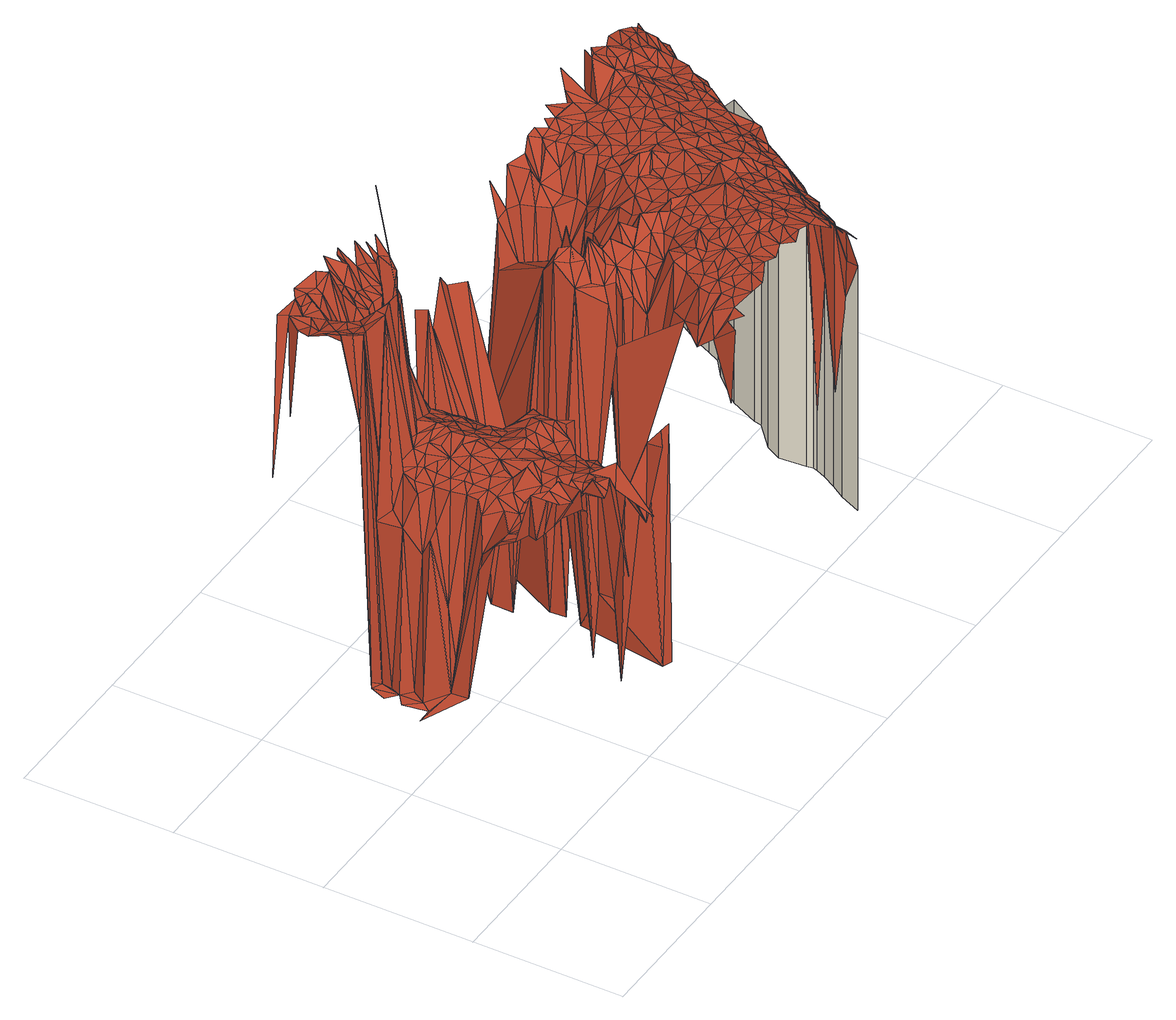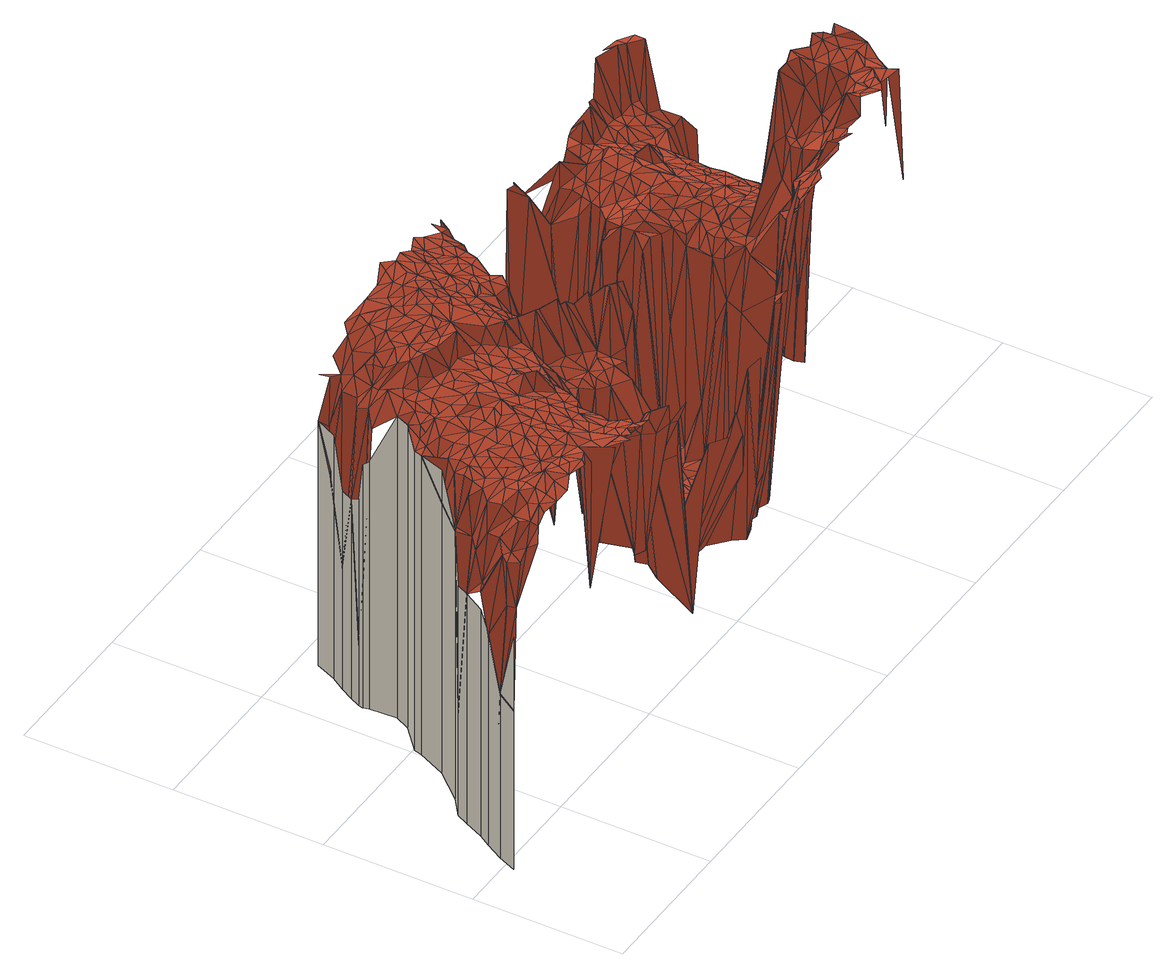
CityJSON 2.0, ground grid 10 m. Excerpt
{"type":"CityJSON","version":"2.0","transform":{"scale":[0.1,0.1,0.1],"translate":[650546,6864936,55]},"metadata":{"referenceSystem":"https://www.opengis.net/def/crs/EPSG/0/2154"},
"CityObjects":{
"building1":{"type":"Building","geometry":[{"type":"MultiSurface","lod":"2","boundaries":[[[0,1,2]],[[1,3,2]],[[1,0,4]],[[3,1,5]],[[6,3,5]],[[3,6,7]],[[1,4,8]],[[1,9,5]],[[10,7,11]],[[9,1,8]],[[9,6,5]],[[7,6,11]],[[10,12,13]],[[6,9,14]],[[6,15,11]],[[16,9,8]],[[10,11,17]],[[18,16,8]],[[15,6,19]],[[9,16,14]],[[6,20,19]],[[20,6,14]],[[20,15,19]],[[11,15,17]],[[12,10,17]],[[16,18,21]],[[18,22,21]],[[16,23,14]],[[15,20,24]],[[23,20,14]],[[25,26,27]],[[26,28,29]],[[25,27,12]],[[23,16,21]],[[28,30,29]],[[20,23,24]],[[31,15,24]],[[15,32,17]],[[30,33,34]],[[26,25,28]],[[35,22,36]],[[22,35,21]],[[25,12,17]],[[15,31,32]],[[35,23,21]],[[37,30,28]],[[23,38,24]],[[28,25,39]],[[40,35,36]],[[41,25,17]],[[30,42,33]],[[38,31,24]],[[42,30,43]],[[44,45,33]],[[23,35,46]],[[32,41,17]],[[47,37,28]],[[47,28,39]],[[42,44,33]],[[25,48,39]],[[30,49,43]],[[48,25,50]],[[30,37,49]],[[23,51,38]],[[52,45,53]],[[51,23,46]],[[25,41,54]],[[25,54,50]],[[55,52,53]],[[38,51,31]],[[44,56,45]],[[35,40,57]],[[48,58,39]],[[45,59,53]],[[35,60,46]],[[61,42,43]],[[37,47,49]],[[56,44,42]],[[45,56,59]],[[58,47,39]],[[32,31,62]],[[63,55,53]],[[41,32,62]],[[31,51,64]],[[65,48,50]],[[49,61,43]],[[60,35,57]],[[60,51,46]],[[61,56,42]],[[58,48,66]],[[54,65,50]],[[67,31,64]],[[59,68,53]],[[69,63,53]],[[49,47,70]],[[41,71,54]],[[31,67,62]],[[56,68,59]],[[48,65,66]],[[71,41,62]],[[40,72,57]],[[73,47,58]],[[51,74,64]],[[75,63,69]],[[72,40,76]],[[68,69,53]],[[61,49,77]],[[63,75,78]],[[47,73,70]],[[79,51,60]],[[63,78,80]],[[71,65,54]],[[73,58,66]],[[68,56,81]],[[72,60,57]],[[51,79,74]],[[82,83,80]],[[56,61,84]],[[85,49,70]],[[74,86,64]],[[69,68,87]],[[49,85,77]],[[82,88,89]],[[86,67,64]],[[90,72,76]],[[72,79,60]],[[65,91,66]],[[92,90,76]],[[73,93,70]],[[65,71,94]],[[56,84,81]],[[75,69,95]],[[67,96,62]],[[97,73,66]],[[96,71,62]],[[79,86,74]],[[91,65,94]],[[98,68,81]],[[78,75,99]],[[93,85,70]],[[100,61,77]],[[78,82,80]],[[79,72,101]],[[91,97,66]],[[68,98,87]],[[102,72,90]],[[67,86,103]],[[92,102,90]],[[71,104,94]],[[105,69,87]],[[96,67,103]],[[73,97,106]],[[73,107,93]],[[72,108,101]],[[61,100,84]],[[79,101,109]],[[69,105,95]],[[110,75,95]],[[71,96,104]],[[82,78,99]],[[85,100,77]],[[86,79,109]],[[75,110,99]],[[107,73,106]],[[111,91,94]],[[84,100,81]],[[72,102,112]],[[108,72,112]],[[91,111,97]],[[113,85,93]],[[104,111,94]],[[100,98,81]],[[98,105,87]],[[86,114,103]],[[107,113,93]],[[115,82,99]],[[114,96,103]],[[102,92,116]],[[104,96,117]],[[108,118,101]],[[85,113,119]],[[97,111,120]],[[121,86,109]],[[100,85,119]],[[101,118,109]],[[105,110,95]],[[97,122,106]],[[110,115,99]],[[123,107,106]],[[111,104,124]],[[102,125,112]],[[82,126,88]],[[122,97,120]],[[114,86,127]],[[105,98,128]],[[86,121,127]],[[100,129,98]],[[126,82,115]],[[96,130,117]],[[131,108,112]],[[130,96,114]],[[130,104,117]],[[125,102,116]],[[110,105,132]],[[122,123,106]],[[113,107,133]],[[98,129,128]],[[104,130,124]],[[115,110,134]],[[113,135,119]],[[123,122,107]],[[111,136,120]],[[135,100,119]],[[137,121,109]],[[131,118,108]],[[136,111,124]],[[126,115,138]],[[125,131,112]],[[139,140,116]],[[107,122,133]],[[118,137,109]],[[115,141,138]],[[130,114,127]],[[142,110,132]],[[136,122,120]],[[131,125,116]],[[135,113,133]],[[129,100,143]],[[141,115,134]],[[105,144,132]],[[144,105,128]],[[130,136,124]],[[110,142,134]],[[121,145,127]],[[140,131,116]],[[129,146,128]],[[100,135,143]],[[147,130,127]],[[137,145,121]],[[144,142,132]],[[122,148,133]],[[145,147,127]],[[122,136,149]],[[146,129,143]],[[150,137,118]],[[151,126,138]],[[130,152,136]],[[141,151,138]],[[153,130,147]],[[131,154,118]],[[146,144,128]],[[148,135,133]],[[148,122,155]],[[131,140,156]],[[135,157,143]],[[151,141,134]],[[130,153,152]],[[140,158,156]],[[142,159,134]],[[131,156,160]],[[154,150,118]],[[161,145,137]],[[152,162,136]],[[136,162,149]],[[157,135,163]],[[155,122,164]],[[147,145,165]],[[166,122,149]],[[154,131,160]],[[151,167,126]],[[150,161,137]],[[142,144,168]],[[159,151,134]],[[157,169,143]],[[153,147,165]],[[169,146,143]],[[135,148,170]],[[145,171,165]],[[159,142,168]],[[148,155,164]],[[163,135,170]],[[122,166,164]],[[145,161,172]],[[169,157,163]],[[152,153,173]],[[169,174,146]],[[156,175,160]],[[167,151,176]],[[145,177,171]],[[178,162,152]],[[162,178,149]],[[179,144,146]],[[176,151,159]],[[161,150,180]],[[181,154,160]],[[144,182,168]],[[150,154,180]],[[178,166,149]],[[177,145,172]],[[178,152,173]],[[182,144,183]],[[174,179,146]],[[184,153,165]],[[175,181,160]],[[171,177,165]],[[148,185,170]],[[185,148,164]],[[186,169,163]],[[153,184,173]],[[144,179,183]],[[161,187,172]],[[169,188,174]],[[189,163,170]],[[167,176,190]],[[154,181,191]],[[192,175,156]],[[193,159,168]],[[166,178,194]],[[193,176,159]],[[166,195,164]],[[154,196,180]],[[189,186,163]],[[177,184,165]],[[182,193,168]],[[196,154,191]],[[169,186,197]],[[161,180,198]],[[187,177,172]],[[188,169,197]],[[195,166,194]],[[185,189,170]],[[188,179,174]],[[175,199,181]],[[195,185,164]],[[184,200,173]],[[201,178,173]],[[181,199,191]],[[187,161,198]],[[202,182,183]],[[178,201,194]],[[176,193,190]],[[200,201,173]],[[192,199,175]],[[179,202,183]],[[180,196,198]],[[185,195,203]],[[184,177,204]],[[201,205,194]],[[186,189,206]],[[186,206,197]],[[207,195,194]],[[179,188,208]],[[209,188,197]],[[193,182,210]],[[177,187,211]],[[199,212,191]],[[212,196,191]],[[205,207,194]],[[213,189,185]],[[200,184,214]],[[188,209,208]],[[202,179,208]],[[189,215,206]],[[177,211,204]],[[193,216,190]],[[201,200,214]],[[213,185,203]],[[217,182,202]],[[195,213,203]],[[201,218,205]],[[214,184,204]],[[213,215,189]],[[207,213,195]],[[199,192,219]],[[199,220,221]],[[182,217,210]],[[218,207,205]],[[216,193,210]],[[212,199,221]],[[222,187,198]],[[196,223,198]],[[199,219,220]],[[224,209,197]],[[206,224,197]],[[187,222,211]],[[215,225,206]],[[196,212,226]],[[218,201,227]],[[201,214,227]],[[192,228,219]],[[215,213,225]],[[211,229,204]],[[230,216,210]],[[231,202,208]],[[196,226,223]],[[220,219,221]],[[209,231,208]],[[213,207,232]],[[229,214,204]],[[225,224,206]],[[207,218,233]],[[226,212,221]],[[223,222,198]],[[234,218,227]],[[214,234,227]],[[228,235,219]],[[209,224,236]],[[217,202,237]],[[213,238,225]],[[229,211,239]],[[219,226,221]],[[211,222,239]],[[240,230,210]],[[218,234,233]],[[213,232,241]],[[217,240,210]],[[231,209,236]],[[232,207,242]],[[225,238,224]],[[202,231,237]],[[234,214,243]],[[214,229,243]],[[226,222,223]],[[244,207,233]],[[238,213,241]],[[207,244,242]],[[230,240,245]],[[235,246,219]],[[240,217,247]],[[224,248,236]],[[217,249,247]],[[234,244,233]],[[226,219,250]],[[238,248,224]],[[251,234,243]],[[249,217,237]],[[222,226,252]],[[253,229,239]],[[222,253,239]],[[232,254,241]],[[229,253,243]],[[219,246,250]],[[255,240,247]],[[248,238,256]],[[231,249,237]],[[254,238,241]],[[234,251,257]],[[249,255,247]],[[244,234,257]],[[254,232,242]],[[240,258,245]],[[259,231,236]],[[248,259,236]],[[253,222,252]],[[226,250,252]],[[238,260,256]],[[261,251,243]],[[249,231,262]],[[260,248,256]],[[244,254,242]],[[253,261,243]],[[260,238,254]],[[240,255,263]],[[258,240,263]],[[255,249,262]],[[251,261,264]],[[265,253,252]],[[250,246,266]],[[251,267,257]],[[231,259,268]],[[251,264,267]],[[269,244,257]],[[244,270,254]],[[271,248,260]],[[259,248,272]],[[261,253,273]],[[255,274,263]],[[274,255,262]],[[253,265,275]],[[231,276,262]],[[275,265,252]],[[270,244,269]],[[231,268,276]],[[271,260,254]],[[248,271,272]],[[267,269,257]],[[274,277,263]],[[264,261,278]],[[254,270,279]],[[271,254,279]],[[273,253,280]],[[276,274,262]],[[267,264,278]],[[253,275,280]],[[261,273,281]],[[268,259,282]],[[277,274,283]],[[259,272,282]],[[261,281,278]],[[274,276,284]],[[270,285,279]],[[276,268,282]],[[285,271,279]],[[270,269,286]],[[274,287,283]],[[281,273,280]],[[287,274,284]],[[269,267,288]],[[271,289,272]],[[285,270,286]],[[276,290,284]],[[288,267,278]],[[271,291,292]],[[291,271,285]],[[290,276,282]],[[289,271,292]],[[290,287,284]],[[286,269,288]],[[272,293,282]],[[289,293,272]],[[291,289,292]],[[287,290,294]],[[293,290,282]],[[295,285,286]],[[291,285,296]],[[281,297,278]],[[285,295,296]],[[298,287,294]],[[295,286,288]],[[291,299,289]],[[290,293,300]],[[299,291,296]],[[297,288,278]],[[290,301,294]],[[301,290,300]],[[295,302,296]],[[295,288,303]],[[304,293,289]],[[289,299,305]],[[301,298,294]],[[293,306,300]],[[307,299,296]],[[302,307,296]],[[304,289,305]],[[288,297,303]],[[295,308,302]],[[308,295,303]],[[305,299,309]],[[299,307,309]],[[310,306,293]],[[310,293,304]],[[300,306,311]],[[312,301,300]],[[297,281,313]],[[312,300,311]],[[307,302,314]],[[315,304,305]],[[297,308,303]],[[302,308,314]],[[315,305,309]],[[301,312,316]],[[307,317,309]],[[306,318,311]],[[317,307,314]],[[310,318,306]],[[308,297,319]],[[320,310,304]],[[315,320,304]],[[317,321,309]],[[321,315,309]],[[308,322,314]],[[323,312,311]],[[313,281,324]],[[322,317,314]],[[318,323,311]],[[320,318,310]],[[325,308,319]],[[308,325,322]],[[319,297,313]],[[322,321,317]],[[320,315,326]],[[315,321,326]],[[312,323,327]],[[318,320,328]],[[318,329,323]],[[325,319,313]],[[329,318,328]],[[321,322,330]],[[320,331,328]],[[331,320,326]],[[322,325,332]],[[321,333,326]],[[334,325,313]],[[333,321,330]],[[323,329,335]],[[322,332,330]],[[333,331,326]],[[336,329,328]],[[325,334,337]],[[331,336,328]],[[338,325,337]],[[339,323,335]],[[325,338,332]],[[329,336,335]],[[336,331,340]],[[331,333,341]],[[342,333,330]],[[340,331,341]],[[334,338,337]],[[332,343,330]],[[344,334,313]],[[336,340,345]],[[343,342,330]],[[336,346,335]],[[344,313,324]],[[333,342,341]],[[347,348,349]],[[346,336,345]],[[338,334,350]],[[351,352,335]],[[332,338,353]],[[346,351,335]],[[343,332,353]],[[334,344,350]],[[340,354,345]],[[354,340,341]],[[351,346,345]],[[355,338,350]],[[356,344,324]],[[342,354,341]],[[343,357,342]],[[351,345,358]],[[348,347,359]],[[338,355,353]],[[345,354,358]],[[344,355,350]],[[357,343,353]],[[354,342,360]],[[342,357,360]],[[344,356,361]],[[354,362,358]],[[355,357,353]],[[363,351,358]],[[355,344,364]],[[365,351,366]],[[367,348,359]],[[368,367,359]],[[369,356,370]],[[362,363,358]],[[366,351,363]],[[356,369,361]],[[362,354,371]],[[348,372,373]],[[357,355,374]],[[375,344,361]],[[376,354,360]],[[363,362,371]],[[344,375,364]],[[348,367,372]],[[357,376,360]],[[377,355,364]],[[365,366,378]],[[354,376,371]],[[379,357,374]],[[366,363,378]],[[380,357,379]],[[355,377,374]],[[357,380,376]],[[369,375,361]],[[381,369,370]],[[372,382,373]],[[375,377,364]],[[372,367,383]],[[382,384,373]],[[384,385,373]],[[386,379,374]],[[380,379,387]],[[375,369,388]],[[367,389,383]],[[369,381,390]],[[382,372,383]],[[363,371,391]],[[392,377,375]],[[379,386,387]],[[376,380,393]],[[377,394,374]],[[363,391,378]],[[371,376,395]],[[396,369,390]],[[392,375,388]],[[384,382,397]],[[369,396,388]],[[394,386,374]],[[398,380,387]],[[377,392,399]],[[400,384,397]],[[384,400,385]],[[380,398,393]],[[381,396,390]],[[386,398,387]],[[401,382,383]],[[394,377,399]],[[389,401,383]],[[391,402,378]],[[395,376,393]],[[403,392,388]],[[371,395,391]],[[386,394,404]],[[382,405,397]],[[396,403,388]],[[405,382,401]],[[398,386,406]],[[396,381,407]],[[405,400,397]],[[400,408,385]],[[407,381,409]],[[385,410,409]],[[399,392,411]],[[386,404,406]],[[389,412,401]],[[408,410,385]],[[412,389,413]],[[392,403,411]],[[394,399,411]],[[398,414,393]],[[403,396,415]],[[404,394,416]],[[410,407,409]],[[405,401,417]],[[400,405,418]],[[414,395,393]],[[416,394,411]],[[408,400,419]],[[401,412,417]],[[420,396,407]],[[414,398,406]],[[396,420,421]],[[412,413,422]],[[396,423,415]],[[410,420,407]],[[423,396,421]],[[419,400,418]],[[410,408,424]],[[403,425,411]],[[426,403,415]],[[404,427,406]],[[395,428,391]],[[410,429,430]],[[426,425,403]],[[429,410,424]],[[405,431,418]],[[404,416,432]],[[433,405,417]],[[420,410,434]],[[427,404,435]],[[410,430,434]],[[408,419,436]],[[427,414,406]],[[412,433,417]],[[414,428,395]],[[424,408,436]],[[435,404,432]],[[423,426,415]],[[437,416,411]],[[438,412,422]],[[425,439,411]],[[431,405,440]],[[425,426,439]],[[429,441,430]],[[442,419,418]],[[420,443,421]],[[405,433,440]],[[444,429,424]],[[431,445,418]],[[433,412,446]],[[416,437,432]],[[439,437,411]],[[443,423,421]],[[412,438,446]],[[429,444,441]],[[414,427,447]],[[444,424,436]],[[445,442,418]],[[448,427,435]],[[449,420,434]],[[430,449,434]],[[419,450,436]],[[426,451,439]],[[441,449,430]],[[414,452,428]],[[453,443,420]],[[442,450,419]],[[449,453,420]],[[454,433,446]],[[455,435,432]],[[427,448,447]],[[438,454,446]],[[437,455,432]],[[456,426,423]],[[433,454,440]],[[457,444,436]],[[452,414,447]],[[455,448,435]],[[458,445,431]],[[454,438,459]],[[441,444,460]],[[458,431,440]],[[461,437,439]],[[450,457,436]],[[426,456,451]],[[455,437,462]],[[443,456,423]],[[449,441,460]],[[463,443,453]],[[449,463,453]],[[451,461,439]],[[445,458,442]],[[444,457,464]],[[437,461,462]],[[454,458,440]],[[465,450,442]],[[454,459,466]],[[444,467,460]],[[467,444,464]],[[448,468,447]],[[442,458,469]],[[465,442,469]],[[463,449,470]],[[456,443,463]],[[448,455,468]],[[471,455,462]],[[458,454,472]],[[456,461,451]],[[457,450,473]],[[474,449,460]],[[459,475,466]],[[456,463,470]],[[457,476,464]],[[461,471,462]],[[477,452,447]],[[449,474,470]],[[450,465,473]],[[476,467,464]],[[458,478,469]],[[467,474,460]],[[455,471,479]],[[476,457,473]],[[480,454,466]],[[468,455,479]],[[472,454,480]],[[474,481,470]],[[482,456,470]],[[461,456,483]],[[481,482,470]],[[458,472,484]],[[461,485,471]],[[465,486,473]],[[487,465,469]],[[478,458,488]],[[475,480,466]],[[467,476,489]],[[481,474,490]],[[474,467,489]],[[485,461,483]],[[471,485,479]],[[482,481,490]],[[478,487,469]],[[491,477,447]],[[492,476,473]],[[468,493,447]],[[472,480,484]],[[465,487,486]],[[475,494,495]],[[458,496,488]],[[474,497,490]],[[498,456,482]],[[496,458,484]],[[456,498,483]],[[486,487,473]],[[480,475,499]],[[500,478,488]],[[476,501,489]],[[502,485,483]],[[503,482,490]],[[485,504,479]],[[501,474,489]],[[487,492,473]],[[476,492,505]],[[497,503,490]],[[500,487,478]],[[497,474,506]],[[482,503,507]],[[493,491,447]],[[475,508,499]],[[480,509,484]],[[508,475,495]],[[501,476,505]],[[498,502,483]],[[498,482,507]],[[474,501,506]],[[496,500,488]],[[509,496,484]],[[494,510,495]],[[511,468,479]],[[504,485,512]],[[492,487,513]],[[485,502,512]],[[503,497,506]],[[503,498,507]],[[509,480,514]],[[515,480,499]],[[487,500,516]],[[498,517,502]],[[498,503,518]],[[519,500,496]],[[504,511,479]],[[496,509,520]],[[521,492,513]],[[492,521,505]],[[480,515,514]],[[510,508,495]],[[500,519,516]],[[487,522,513]],[[502,517,512]],[[508,515,499]],[[523,503,506]],[[522,487,516]],[[524,501,505]],[[511,493,468]],[[501,524,506]],[[519,496,520]],[[503,523,518]],[[525,509,514]],[[509,525,520]],[[517,498,526]],[[519,522,516]],[[527,498,518]],[[528,521,513]],[[522,528,513]],[[526,498,529]],[[498,527,529]],[[517,526,512]],[[521,530,505]],[[515,525,514]],[[530,524,505]],[[531,519,520]],[[523,527,518]],[[532,508,510]],[[515,508,533]],[[525,531,520]],[[522,519,534]],[[519,531,535]],[[536,526,529]],[[524,537,506]],[[537,523,506]],[[525,515,538]],[[528,539,521]],[[527,536,529]],[[528,522,540]],[[504,512,541]],[[534,519,535]],[[511,504,542]],[[539,530,521]],[[508,532,533]],[[538,515,533]],[[531,525,543]],[[527,523,544]],[[524,530,545]],[[522,534,540]],[[539,528,540]],[[536,527,544]],[[526,536,546]],[[547,525,538]],[[543,525,548]],[[537,524,545]],[[535,531,549]],[[523,537,544]],[[531,543,549]],[[530,550,545]],[[504,541,542]],[[551,538,533]],[[525,547,548]],[[532,551,533]],[[530,539,552]],[[526,553,512]],[[536,544,554]],[[552,539,540]],[[550,530,552]],[[546,536,554]],[[551,547,538]],[[549,543,548]],[[555,534,535]],[[544,537,556]],[[545,550,557]],[[551,532,558]],[[559,526,546]],[[534,555,540]],[[537,545,557]],[[560,511,542]],[[555,535,549]],[[532,561,558]],[[547,562,548]],[[563,511,560]],[[547,551,562]],[[544,564,554]],[[565,549,548]],[[566,551,558]],[[564,544,556]],[[567,546,554]],[[555,552,540]],[[512,568,541]],[[569,550,552]],[[550,569,557]],[[570,537,557]],[[562,565,548]],[[537,571,556]],[[572,551,566]],[[553,568,512]],[[562,551,573]],[[553,526,559]],[[541,560,542]],[[565,555,549]],[[572,566,558]],[[571,537,570]],[[564,567,554]],[[567,559,546]],[[551,572,573]],[[571,564,556]],[[561,574,558]],[[575,569,552]],[[565,562,576]],[[555,575,552]],[[577,570,557]],[[574,572,558]],[[569,577,557]],[[555,565,578]],[[560,541,579]],[[580,562,573]],[[581,567,564]],[[582,565,576]],[[562,580,576]],[[571,581,564]],[[560,579,583]],[[565,584,578]],[[572,580,573]],[[585,571,570]],[[569,575,586]],[[541,568,579]],[[584,565,582]],[[584,555,578]],[[567,587,559]],[[575,555,588]],[[585,570,577]],[[577,569,586]],[[587,567,581]],[[582,576,589]],[[581,571,590]],[[576,580,589]],[[572,574,591]],[[580,572,592]],[[593,575,588]],[[594,553,559]],[[575,593,586]],[[555,595,588]],[[568,596,579]],[[555,584,597]],[[568,553,598]],[[584,582,599]],[[592,572,591]],[[587,594,559]],[[600,571,585]],[[571,600,590]],[[595,555,597]],[[585,577,601]],[[602,568,598]],[[603,568,602]],[[580,604,589]],[[605,582,589]],[[606,581,590]],[[606,587,581]],[[553,594,598]],[[607,574,608]],[[595,593,588]],[[568,603,596]],[[609,577,586]],[[582,605,599]],[[596,610,579]],[[574,607,591]],[[611,584,599]],[[612,580,592]],[[593,609,586]],[[600,585,601]],[[584,611,597]],[[577,609,601]],[[604,605,589]],[[580,612,604]],[[587,606,613]],[[614,602,598]],[[600,606,590]],[[615,594,587]],[[612,592,591]],[[614,603,602]],[[615,587,613]],[[593,595,616]],[[605,611,599]],[[594,615,598]],[[593,617,609]],[[603,618,596]],[[600,601,619]],[[617,593,616]],[[596,618,610]],[[620,595,597]],[[605,604,621]],[[604,612,621]],[[622,614,598]],[[606,623,613]],[[624,612,591]],[[611,620,597]],[[601,625,619]],[[607,624,591]],[[609,626,601]],[[627,603,614]],[[615,622,598]],[[607,628,629]],[[606,600,630]],[[623,615,613]],[[611,605,631]],[[618,603,627]],[[626,625,601]],[[595,632,616]],[[633,600,619]],[[617,634,609]],[[618,635,610]],[[636,612,624]],[[634,617,616]],[[623,606,637]],[[620,611,631]],[[612,636,638]],[[606,630,637]],[[632,595,620]],[[600,633,630]],[[615,623,639]],[[614,622,640]],[[641,607,629]],[[627,614,640]],[[612,642,621]],[[625,633,619]],[[605,621,643]],[[618,627,635]],[[605,644,631]],[[607,645,624]],[[633,625,626]],[[642,612,638]],[[632,634,616]],[[646,641,629]],[[622,615,647]],[[645,607,641]],[[648,620,631]],[[609,649,626]],[[650,636,624]],[[651,615,639]],[[652,623,637]],[[636,650,638]],[[644,605,643]],[[623,652,639]],[[630,653,637]],[[621,642,643]],[[634,649,609]],[[632,620,648]],[[644,648,631]],[[654,627,640]],[[633,653,630]],[[655,633,626]],[[634,632,656]],[[622,657,640]],[[615,651,647]],[[627,658,635]],[[659,641,646]],[[650,642,638]],[[624,645,660]],[[659,645,641]],[[627,654,661]],[[662,652,637]],[[653,662,637]],[[652,651,639]],[[632,648,663]],[[649,655,626]],[[664,665,646,666]],[[657,622,647]],[[649,634,656]],[[650,624,660]],[[642,650,643]],[[632,667,656]],[[657,654,640]],[[668,648,644]],[[645,659,669]],[[670,627,661]],[[671,644,643]],[[660,645,669]],[[672,653,633]],[[648,668,663]],[[672,633,655]],[[627,670,658]],[[673,632,663]],[[650,671,643]],[[667,632,673]],[[667,674,656]],[[674,649,656]],[[651,652,675]],[[654,676,661]],[[677,652,662]],[[653,672,662]],[[651,678,647]],[[654,657,679]],[[678,657,647]],[[649,672,655]],[[680,668,644]],[[671,680,644]],[[659,681,669]],[[676,654,679]],[[682,650,660]],[[652,677,675]],[[678,651,675]],[[682,660,669]],[[676,670,661]],[[683,677,662]],[[672,683,662]],[[657,678,679]],[[668,684,663]],[[671,650,685]],[[674,667,686]],[[667,673,686]],[[687,664,666,688]],[[684,673,663]],[[689,649,674]],[[681,682,669]],[[689,672,649]],[[650,682,685]],[[670,690,658]],[[684,668,680]],[[680,671,691]],[[692,676,679]],[[670,676,693]],[[678,692,679]],[[671,685,691]],[[694,678,675]],[[677,694,675]],[[695,674,686]],[[673,695,686]],[[672,696,683]],[[677,683,697]],[[689,674,698]],[[676,692,693]],[[690,670,699]],[[692,678,700]],[[673,684,701]],[[674,695,698]],[[670,693,699]],[[678,694,700]],[[702,672,689]],[[682,681,703]],[[695,673,701]],[[684,680,704]],[[677,705,694]],[[680,691,704]],[[685,682,703]],[[705,677,697]],[[683,696,697]],[[702,696,672]],[[706,687,688,703]],[[702,689,698]],[[691,685,707]],[[708,684,704]],[[684,708,701]],[[693,692,709]],[[710,692,700]],[[711,685,703]],[[693,712,699]],[[694,710,700]],[[695,713,698]],[[714,695,701]],[[702,715,696]],[[696,715,697]],[[716,702,698]],[[691,717,704]],[[705,718,694]],[[685,711,719]],[[707,685,719]],[[712,693,709]],[[692,710,709]],[[720,706,703,721]],[[713,695,714]],[[712,722,699]],[[723,705,697]],[[713,716,698]],[[691,707,717]],[[724,708,704]],[[710,694,725]],[[702,716,726]],[[694,718,725]],[[708,727,701]],[[715,728,697]],[[715,702,729]],[[730,714,701]],[[731,720,721,732]],[[710,712,709]],[[723,718,705]],[[717,724,704]],[[733,731,732,734]],[[735,702,726]],[[728,723,697]],[[727,730,701]],[[702,735,729]],[[724,727,708]],[[736,713,714]],[[728,715,729]],[[716,713,736]],[[737,733,734,717]],[[712,710,738]],[[739,710,725]],[[716,740,726]],[[718,739,725]],[[730,741,714]],[[716,736,742]],[[741,736,714]],[[712,743,744]],[[724,717,745]],[[718,723,739]],[[740,716,742]],[[710,739,738]],[[746,728,729]],[[747,727,724]],[[741,730,727]],[[723,728,748]],[[749,735,726]],[[712,738,750]],[[712,750,743]],[[747,724,745]],[[751,737,717,752]],[[717,752,745]],[[735,749,729]],[[723,753,739]],[[740,749,726]],[[747,741,727]],[[728,746,748]],[[736,741,754]],[[743,750,744]],[[753,723,748]],[[749,746,729]],[[736,755,742]],[[752,747,745]],[[739,756,738]],[[755,740,742]],[[755,736,754]],[[738,756,750]],[[741,747,757]],[[739,753,758]],[[741,759,754]],[[749,740,755]],[[760,747,752]],[[746,749,761]],[[762,753,748]],[[746,763,748]],[[760,741,757]],[[756,739,764]],[[747,760,757]],[[750,756,765]],[[764,739,758]],[[759,755,754]],[[746,761,763]],[[753,762,758]],[[766,741,760]],[[749,755,767]],[[763,762,748]],[[741,766,759]],[[761,749,768]],[[760,752,769]],[[768,749,767]],[[756,770,765]],[[771,751,752,769]],[[755,759,772]],[[755,773,767]],[[762,774,758]],[[774,764,758]],[[763,761,775]],[[762,763,776]],[[773,755,772]],[[761,768,775]],[[766,760,769]],[[777,756,764]],[[774,762,776]],[[759,766,778]],[[759,778,772]],[[770,756,779]],[[780,768,767]],[[774,781,764]],[[763,782,776]],[[773,780,767]],[[768,783,775]],[[784,766,769]],[[785,763,775]],[[766,784,778]],[[786,773,772]],[[756,787,779]],[[756,777,787]],[[780,783,768]],[[778,786,772]],[[782,763,785]],[[781,777,764]],[[788,771,769,784]],[[789,774,776]],[[783,790,775]],[[784,786,778]],[[790,785,775]],[[774,789,781]],[[773,786,791]],[[780,773,791]],[[783,780,792]],[[782,789,776]],[[790,783,792]],[[789,782,785]],[[789,777,781]],[[786,784,793]],[[780,794,792]],[[795,785,790]],[[796,788,784,797]],[[798,780,791]],[[787,777,799]],[[800,790,792]],[[786,801,791]],[[777,789,802]],[[787,803,779]],[[795,789,785]],[[780,798,794]],[[777,804,799]],[[794,800,792]],[[800,795,790]],[[801,798,791]],[[801,786,793]],[[777,802,805]],[[787,799,806]],[[804,777,805]],[[802,789,807]],[[795,800,808]],[[789,795,809]],[[798,801,810]],[[807,789,809]],[[794,798,811]],[[812,795,808]],[[800,812,808]],[[800,794,811]],[[804,813,799]],[[802,814,805]],[[802,807,814]],[[799,813,806]],[[813,804,805]],[[815,798,810]],[[795,816,809]],[[812,800,811]],[[798,815,811]],[[795,812,816]],[[816,807,809]],[[814,813,805]],[[801,793,817]],[[810,801,818]],[[814,807,819]],[[807,816,819]],[[820,812,811]],[[816,812,821]],[[815,820,811]],[[815,810,818]],[[813,814,822]],[[823,796,797,817]],[[818,801,817]],[[820,815,824]],[[825,814,819]],[[816,826,819]],[[821,812,827]],[[815,818,824]],[[813,822,828]],[[812,820,827]],[[826,816,821]],[[822,814,829]],[[826,825,819]],[[814,825,829]],[[830,820,824]],[[826,821,831]],[[818,830,824]],[[821,827,831]],[[827,820,830]],[[822,832,828]],[[830,818,817]],[[832,822,829]],[[825,826,833]],[[825,834,829]],[[835,826,831]],[[834,825,833]],[[826,835,833]],[[831,827,836]],[[830,817,837]],[[827,830,838]],[[839,823,817,840]],[[834,832,829]],[[835,831,836]],[[827,838,836]],[[832,834,841]],[[835,842,833]],[[842,834,833]],[[843,830,837]],[[838,830,843]],[[844,835,836]],[[835,844,845]],[[838,846,836]],[[834,847,841]],[[842,835,845]],[[848,839,840,843]],[[846,844,836]],[[842,847,834]],[[846,838,843]],[[844,849,845]],[[849,842,845]],[[850,844,846]],[[851,846,843]],[[847,842,852]],[[853,848,843,854]],[[850,849,844]],[[842,849,852]],[[846,851,855]],[[850,846,855]],[[856,847,852]],[[851,850,855]],[[849,850,857]],[[849,858,852]],[[850,851,859]],[[860,853,854,861]],[[858,849,857]],[[850,862,857]],[[862,850,859]],[[863,856,852]],[[858,863,852]],[[863,858,857]],[[864,862,859]],[[862,863,857]],[[864,859,865]],[[866,860,861,865]],[[862,864,865]],[[863,862,865]],[[867,863,865]],[[868,866,865,869]]],"semantics":{"surfaces":[{"type":"RoofSurface"},{"type":"WallSurface"}],"values":[0,0,0,0,0,0,0,0,0,0,0,0,0,0,0,0,0,0,0,0,0,0,0,0,0,0,0,0,0,0,0,0,0,0,0,0,0,0,0,0,0,0,0,0,0,0,0,0,0,0,0,0,0,0,0,0,0,0,0,0,0,0,0,0,0,0,0,0,0,0,0,0,0,0,0,0,0,0,0,0,0,0,0,0,0,0,0,0,0,0,0,0,0,0,0,0,0,0,0,0,0,0,0,0,0,0,0,0,0,0,0,0,0,0,0,0,0,0,0,0,0,0,0,0,0,0,0,0,0,0,0,0,0,0,0,0,0,0,0,0,0,0,0,0,0,0,0,0,0,0,0,0,0,0,0,0,0,0,0,0,0,0,0,0,0,0,0,0,0,0,0,0,0,0,0,0,0,0,0,0,0,0,0,0,0,0,0,0,0,0,0,0,0,0,0,0,0,0,0,0,0,0,0,0,0,0,0,0,0,0,0,0,0,0,0,0,0,0,0,0,0,0,0,0,0,0,0,0,0,0,0,0,0,0,0,0,0,0,0,0,0,0,0,0,0,0,0,0,0,0,0,0,0,0,0,0,0,0,0,0,0,0,0,0,0,0,0,0,0,0,0,0,0,0,0,0,0,0,0,0,0,0,0,0,0,0,0,0,0,0,0,0,0,0,0,0,0,0,0,0,0,0,0,0,0,0,0,0,0,0,0,0,0,0,0,0,0,0,0,0,0,0,0,0,0,0,0,0,0,0,0,0,0,0,0,0,0,0,0,0,0,0,0,0,0,0,0,0,0,0,0,0,0,0,0,0,0,0,0,0,0,0,0,0,0,0,0,0,0,0,0,0,0,0,0,0,0,0,0,0,0,0,0,0,0,0,0,0,0,0,0,0,0,0,0,0,0,0,0,0,0,0,0,0,0,0,0,0,0,0,0,0,0,0,0,0,0,0,0,0,0,0,0,0,0,0,0,0,0,0,0,0,0,0,0,0,0,0,0,0,0,0,0,0,0,0,0,0,0,0,0,0,0,0,0,0,0,0,0,0,0,0,0,0,0,0,0,0,0,0,0,0,0,0,0,0,0,0,0,0,0,0,0,0,0,0,0,0,0,0,0,0,0,0,0,0,0,0,0,0,0,0,0,0,0,0,0,0,0,0,0,0,0,0,0,0,0,0,0,0,0,0,0,0,0,0,0,0,0,0,0,0,0,0,0,0,0,0,0,0,0,0,0,0,0,0,0,0,0,0,0,0,0,0,0,0,0,0,0,0,0,0,0,0,0,0,0,0,0,0,0,0,0,0,0,0,0,0,0,0,0,0,0,0,0,0,0,0,0,0,0,0,0,0,0,0,0,0,0,0,0,0,0,0,0,0,0,0,0,0,0,0,0,0,0,0,0,0,0,0,0,0,0,0,0,0,0,0,0,0,0,0,0,0,0,0,0,0,0,0,0,0,0,0,0,0,0,0,0,0,0,0,0,0,0,0,0,0,0,0,0,0,0,0,0,0,0,0,0,0,0,0,0,0,0,0,0,0,0,0,0,0,0,0,0,0,0,0,0,0,0,0,0,0,0,0,0,0,0,0,0,0,0,0,0,0,0,0,0,0,0,0,0,0,0,0,0,0,0,0,0,0,0,0,0,0,0,0,0,0,0,0,0,0,0,0,0,0,0,0,0,0,0,0,0,0,0,0,0,0,0,0,0,0,0,0,0,0,0,0,0,0,0,0,0,0,0,0,0,0,0,0,0,0,0,0,0,0,0,0,0,0,0,0,0,0,0,0,0,0,0,0,0,0,0,0,0,0,0,0,0,0,0,0,0,0,0,0,0,0,0,0,0,0,0,0,0,0,0,0,0,0,0,0,0,0,0,0,0,0,0,0,0,0,0,0,0,0,0,0,0,0,0,0,0,0,0,0,0,0,0,0,0,0,0,0,0,0,0,0,0,0,0,0,0,0,0,0,0,0,0,0,0,0,0,0,0,0,0,0,0,0,0,0,0,0,0,0,0,0,0,0,0,0,0,0,0,0,0,0,0,0,0,0,0,0,0,0,0,0,0,0,0,0,0,0,0,0,0,0,0,0,0,0,0,0,0,0,0,0,0,0,0,0,0,0,0,0,0,0,0,0,0,0,0,0,0,0,0,0,0,0,0,0,0,0,0,0,0,0,0,0,0,0,0,0,0,0,0,0,0,0,0,0,0,0,0,0,0,0,0,0,0,0,0,0,0,0,0,0,0,0,0,0,0,0,0,0,0,0,0,0,0,0,0,0,0,0,0,0,0,0,0,0,0,0,0,0,0,0,0,0,0,0,0,0,0,0,0,0,0,0,0,0,0,0,0,0,0,0,0,0,0,0,0,0,0,0,0,0,0,0,0,0,0,0,0,0,0,0,0,0,0,0,0,0,0,0,0,0,0,0,0,0,0,0,0,0,0,0,0,0,0,0,0,0,0,0,0,0,0,0,0,0,0,0,0,0,0,0,0,0,0,0,0,0,0,0,0,0,0,0,0,0,0,0,0,0,0,0,0,0,0,0,0,0,0,0,0,0,0,0,0,0,0,0,0,0,0,0,0,0,0,0,0,0,0,0,0,0,0,0,0,0,0,0,0,0,0,0,0,0,0,0,0,0,0,0,0,0,0,0,0,0,0,0,0,0,0,0,0,0,0,0,0,0,0,1,0,0,0,0,0,0,0,0,0,0,0,0,0,0,0,0,0,0,0,0,0,0,0,0,0,0,0,0,0,0,0,0,0,0,0,0,0,0,0,0,0,0,0,0,1,0,0,0,0,0,0,0,0,0,0,0,0,0,0,0,0,0,0,0,0,0,0,0,0,0,0,0,0,0,0,0,0,0,0,0,0,1,0,0,0,0,0,0,0,0,0,0,0,0,0,0,0,0,0,0,0,0,1,0,0,0,0,0,0,0,0,0,0,0,0,0,1,0,0,0,1,0,0,0,0,0,0,0,0,1,0,0,0,0,0,0,0,0,0,0,0,0,0,0,0,0,0,0,0,0,1,0,0,0,0,0,0,0,0,0,0,0,0,0,0,0,0,0,0,0,0,0,0,0,0,0,0,0,0,0,0,0,0,0,0,0,0,0,0,0,0,1,0,0,0,0,0,0,0,0,0,0,0,0,0,0,0,0,0,0,0,0,0,0,0,0,0,0,0,0,0,1,0,0,0,0,0,0,0,0,0,0,0,0,0,0,0,1,0,0,0,0,0,0,0,0,0,0,0,0,0,0,0,0,0,0,0,0,0,0,0,0,0,0,0,0,0,0,0,0,0,0,0,0,0,0,0,0,0,0,0,0,0,0,1,0,0,0,0,0,0,0,0,0,0,0,0,0,0,0,0,0,0,0,0,0,0,0,0,0,0,0,0,1,0,0,0,0,0,0,0,0,0,0,0,0,0,1,0,0,0,0,0,0,0,0,1,0,0,0,0,0,0,0,0,0,1,0,0,0,0,0,0,0,0,0,1,0,0,0,1]}}]}
},
"vertices":[
[23,15,233],[27,24,237],[18,24,237],[18,31,237],[32,11,230],[26,32,198],[31,40,195],[23,44,194],[34,22,240],[32,30,199],[18,55,190],[26,55,188],[36,83,55],[9,60,176],[38,36,196],[32,54,190],[43,30,198],[38,75,162],[42,12,232],[33,49,192],[41,44,194],[50,29,199],[51,16,210],[49,37,197],[44,53,191],[35,94,55],[25,103,45],[15,103,45],[27,108,48],[18,117,49],[24,122,50],[50,57,191],[49,67,190],[21,139,50],[17,128,50],[58,29,200],[53,14,208],[32,117,49],[53,48,193],[35,108,161],[62,20,213],[44,79,185],[28,136,50],[27,129,50],[26,142,50],[21,147,240],[58,36,199],[38,115,146],[40,99,112],[36,127,162],[42,92,53],[61,46,195],[18,157,299],[25,162,297],[50,85,190],[19,170,299],[31,150,298],[68,31,199],[42,108,166],[27,155,298],[65,39,196],[35,144,161],[55,75,193],[18,179,294],[58,59,193],[51,93,190],[49,103,190],[61,68,195],[31,157,296],[30,168,294],[43,121,185],[58,83,193],[76,31,199],[49,114,189],[64,53,195],[26,177,293],[74,15,203],[40,136,169],[29,184,292],[71,46,199],[24,190,290],[38,153,294],[31,200,292],[14,189,234],[45,148,196],[50,135,190],[72,55,198],[36,164,293],[28,206,292],[6,196,192],[75,23,213],[58,99,193],[81,17,203],[48,126,189],[58,93,193],[36,176,292],[69,73,198],[56,107,193],[45,159,291],[36,188,292],[52,148,299],[74,40,200],[83,27,203],[70,64,209],[66,86,196],[44,169,291],[56,116,193],[57,125,193],[80,40,202],[79,49,202],[43,182,288],[64,99,196],[83,34,201],[56,129,193],[75,70,200],[35,193,292],[92,22,203],[72,80,199],[88,43,201],[51,141,191],[65,106,196],[79,60,201],[68,114,197],[63,120,196],[71,94,198],[92,31,200],[45,204,293],[83,68,203],[52,165,288],[54,155,298],[78,87,200],[94,37,199],[48,176,284],[65,129,196],[48,189,289],[65,137,197],[74,104,199],[90,55,200],[41,198,292],[92,9,136],[100,23,189],[49,195,292],[51,182,278],[63,152,299],[59,173,267],[91,64,201],[61,163,284],[82,78,202],[72,131,199],[78,112,201],[98,48,196],[53,201,293],[82,96,202],[87,86,202],[104,42,194],[73,123,199],[105,25,204],[66,145,197],[108,2,172],[59,194,291],[102,34,195],[98,57,197],[84,106,202],[74,140,200],[84,123,202],[94,80,200],[85,114,202],[52,209,294],[63,183,266],[72,152,299],[80,133,202],[92,72,200],[99,64,197],[92,97,199],[71,160,262],[113,30,192],[60,199,293],[102,74,196],[90,106,200],[77,167,258],[107,53,193],[111,37,192],[68,180,262],[70,172,261],[101,83,202],[87,128,202],[82,145,203],[108,65,192],[78,160,259],[87,134,202],[68,204,298],[112,44,191],[125,17,150],[70,196,299],[91,112,200],[91,120,199],[113,51,190],[81,154,253],[115,58,190],[120,28,169],[100,90,200],[101,99,196],[81,173,256],[95,125,198],[110,82,200],[98,105,197],[90,145,200],[100,116,195],[83,166,257],[85,162,233],[79,193,278],[114,72,194],[122,48,185],[100,130,196],[112,90,199],[94,132,198],[75,208,290],[87,188,265],[106,108,194],[136,23,198],[124,33,28],[128,40,83],[124,67,191],[128,54,34],[100,147,195],[99,138,195],[129,51,82],[109,100,194],[133,11,202],[119,84,202],[79,202,282],[97,176,233],[106,124,193],[112,114,191],[112,105,192],[140,16,207],[100,154,197],[95,178,159],[106,137,193],[123,78,197],[90,198,275],[108,130,193],[115,124,186],[122,92,199],[116,116,186],[87,206,285],[147,15,208],[89,191,268],[106,150,193],[96,185,258],[149,20,27],[120,102,192],[136,67,47],[130,81,196],[117,134,186],[96,193,268],[109,144,192],[124,110,133],[91,212,290],[111,156,192],[115,141,186],[130,90,196],[102,186,259],[98,200,284],[128,99,194],[133,75,193],[154,17,28],[129,108,45],[108,177,180],[126,121,48],[124,131,83],[121,146,162],[118,154,154],[138,83,167],[104,194,264],[142,75,190],[111,185,258],[99,208,287],[138,100,191],[122,139,142],[145,82,41],[143,92,42],[118,183,182],[105,211,287],[112,193,262],[131,137,49],[138,128,47],[111,202,273],[146,120,49],[134,156,48],[119,190,258],[134,145,47],[127,147,47],[128,185,141],[122,202,268],[145,130,48],[140,142,47],[158,127,46],[124,211,279],[141,150,48],[128,192,206],[130,200,263],[148,136,46],[152,128,48],[140,172,43],[142,163,44],[137,184,42],[148,147,47],[154,135,46],[146,160,45],[144,178,44],[138,191,256],[137,203,263],[171,123,48],[155,143,46],[147,168,45],[132,208,274],[152,152,49],[144,187,45],[162,130,47],[151,175,46],[155,163,46],[160,146,47],[145,200,258],[185,116,44],[164,137,46],[157,170,47],[144,209,271],[152,185,46],[151,193,93],[163,158,48],[156,176,47],[171,148,47],[164,168,48],[178,129,47],[156,199,210],[160,189,47],[171,136,46],[177,140,46],[153,214,299],[162,180,47],[169,175,46],[172,164,46],[175,158,47],[188,128,46],[164,187,46],[163,196,155],[216,11,231],[220,28,215],[206,8,186],[184,133,46],[165,204,213],[155,206,216],[182,151,55],[177,177,44],[186,142,46],[191,114,45],[183,160,45],[170,191,45],[221,19,231],[182,168,44],[196,122,46],[174,183,44],[178,193,44],[194,137,47],[169,211,218],[171,200,90],[230,20,235],[226,11,235],[202,116,81],[196,109,47],[182,185,43],[227,33,229],[220,39,205],[196,149,47],[202,131,47],[187,173,40],[199,143,46],[181,201,87],[189,160,43],[192,166,41],[215,105,53],[237,33,235],[236,25,236],[227,42,215],[233,55,209],[200,155,53],[197,161,50],[209,125,49],[243,16,239],[211,111,85],[194,203,184],[207,133,46],[198,174,50],[206,148,54],[203,180,51],[217,119,218],[236,40,233],[201,167,50],[208,142,47],[238,48,233],[244,28,237],[186,207,188],[215,132,234],[208,157,49],[246,40,236],[210,168,48],[228,103,205],[238,65,209],[226,96,178],[228,94,49],[220,142,219],[256,24,241],[250,13,242],[212,179,50],[222,125,231],[216,152,50],[251,34,238],[247,50,235],[247,62,232],[232,108,214],[226,113,218],[258,17,243],[231,120,229],[242,82,138],[223,133,238],[228,128,238],[215,171,46],[208,208,120],[235,93,83],[236,98,205],[252,44,237],[223,158,48],[259,33,241],[238,104,214],[219,164,47],[248,71,236],[225,151,49],[264,20,245],[227,141,197],[263,38,241],[243,95,204],[256,57,236],[239,123,239],[245,87,192],[258,50,238],[262,27,243],[222,176,45],[225,168,46],[244,107,221],[257,68,237],[235,135,245],[215,212,153],[240,112,223],[267,32,243],[230,158,47],[244,132,203],[255,79,236],[268,48,241],[270,16,246],[249,100,217],[242,140,200],[233,151,48],[243,116,230],[254,87,212],[263,65,238],[274,28,246],[257,95,216],[236,167,45],[263,58,238],[249,114,235],[239,148,198],[272,38,243],[264,76,234],[257,103,226],[280,19,248],[261,85,222],[228,215,180],[270,61,240],[243,159,167],[284,36,247],[253,108,231],[252,127,205],[249,135,202],[279,46,244],[248,146,200],[270,70,238],[277,71,240],[274,56,242],[263,96,222],[257,113,242],[237,216,168],[271,85,232],[247,208,167],[286,12,248],[290,18,247],[284,53,244],[264,105,236],[260,136,200],[286,30,248],[281,60,242],[270,99,231],[254,143,200],[261,121,206],[249,158,196],[274,93,230],[271,107,241],[260,127,203],[297,27,247],[286,45,248],[301,19,244],[256,203,47],[261,151,196],[278,78,239],[292,39,250],[298,34,248],[283,67,242],[262,142,199],[268,122,204],[288,60,244],[291,51,248],[282,86,239],[288,72,242],[275,115,205],[280,100,239],[298,45,250],[268,145,196],[274,129,200],[286,80,241],[267,136,200],[285,95,238],[296,57,247],[312,18,241],[308,30,244],[297,67,246],[296,64,246],[274,137,198],[288,115,226],[304,39,246],[290,88,241],[293,80,243],[277,192,167],[265,198,167],[301,51,249],[281,130,199],[287,107,228],[277,147,80],[311,42,245],[308,49,247],[306,59,250],[291,98,242],[313,36,244],[300,91,242],[292,162,107],[283,141,196],[313,75,248],[289,123,221],[298,105,231],[323,20,238],[291,156,195],[271,202,198],[326,12,231],[317,47,244],[266,207,80],[293,134,220],[313,62,248],[318,29,241],[289,149,197],[284,188,106],[303,100,234],[298,115,228],[299,127,227],[328,29,238],[322,38,241],[333,18,229],[309,93,236],[319,55,245],[308,110,232],[315,70,248],[279,201,201],[330,42,240],[297,143,211],[321,62,246],[277,211,219],[322,71,247],[306,123,229],[313,100,234],[299,151,209],[317,88,238],[328,51,241],[304,134,227],[340,25,225],[335,38,237],[318,94,236],[301,160,199],[323,85,252],[289,198,199],[326,76,246],[297,172,167],[327,63,244],[312,132,230],[315,118,232],[291,185,106],[293,190,198],[336,48,239],[336,61,241],[311,142,228],[349,23,213],[341,13,217],[322,108,235],[290,207,224],[332,70,244],[343,42,232],[305,150,220],[299,182,196],[307,164,199],[329,89,238],[325,98,237],[298,196,219],[316,127,231],[337,80,248],[340,54,239],[308,171,201],[312,155,226],[350,32,217],[320,128,232],[323,120,234],[302,192,208],[350,9,208],[351,17,210],[319,136,241],[339,68,241],[338,89,236],[325,131,241],[331,105,237],[302,202,226],[346,37,224],[317,148,228],[348,44,228],[314,161,225],[309,181,199],[359,21,181],[350,52,230],[350,61,237],[347,68,240],[357,28,208],[358,13,181],[319,173,225],[343,75,245],[338,117,238],[356,48,219],[321,164,227],[322,156,228],[327,139,232],[314,186,213],[333,124,236],[338,98,237],[319,179,225],[313,207,229],[363,24,149],[361,41,211],[313,195,225],[327,147,231],[346,83,233],[364,27,2],[358,13,2],[364,27,180],[344,96,235],[352,76,235],[363,31,78],[318,200,227],[359,54,221],[338,135,235],[350,90,233],[343,112,238],[329,161,230],[319,192,227],[332,152,231],[327,169,228],[322,186,226],[360,71,230],[370,36,92],[367,44,209],[334,144,233],[358,80,230],[367,52,212],[351,99,234],[370,36,2],[370,36,147],[345,125,238],[321,207,230],[364,63,228],[329,187,227],[327,193,227],[336,169,230],[353,108,235],[346,141,236],[344,150,235],[352,115,239],[326,200,229],[331,178,228],[361,91,231],[349,130,238],[375,45,148],[366,75,228],[340,157,233],[375,45,2],[377,60,207],[367,83,229],[336,191,228],[341,184,230],[378,52,46],[335,201,230],[361,115,236],[362,104,232],[352,138,238],[358,122,235],[377,77,223],[348,167,233],[379,55,93],[378,52,2],[378,52,153],[331,206,230],[352,161,235],[372,86,227],[343,175,231],[357,130,237],[372,96,229],[353,153,236],[356,144,238],[370,101,230],[379,55,2],[379,55,180],[378,59,2],[378,59,183],[361,137,237],[369,112,232],[377,77,2],[347,189,230],[352,176,234],[367,130,234],[375,101,230],[367,120,233],[344,200,231],[339,210,233],[379,85,221],[362,151,238],[380,94,226],[362,157,238],[370,139,235],[351,199,231],[382,87,2],[382,87,224],[358,166,236],[375,110,231],[377,125,231],[357,186,231],[384,100,225],[363,176,236],[385,110,227],[387,98,222],[370,148,236],[367,166,238],[371,159,237],[363,182,235],[354,206,235],[390,104,221],[377,136,232],[380,146,233],[398,101,221],[361,213,244],[398,101,2],[387,121,228],[387,131,230],[372,176,238],[380,156,235],[375,169,237],[380,188,240],[395,114,218],[374,204,146],[393,138,229],[379,182,237],[382,172,237],[386,142,231],[399,106,221],[386,164,234],[397,123,224],[376,201,246],[399,106,2],[386,178,237],[389,155,232],[398,131,227],[391,147,231],[408,125,200],[400,146,229],[391,170,233],[408,125,2],[408,125,224],[401,139,228],[381,203,245],[397,155,230],[404,131,222],[385,185,238],[381,209,245],[385,197,243],[389,192,241],[385,207,245],[393,183,236],[395,162,232],[396,177,234],[408,140,226],[406,153,228],[403,163,230],[394,202,242],[398,188,242],[410,147,226],[403,173,232],[425,144,198],[422,143,199],[404,179,234],[414,156,227],[409,168,229],[401,196,240],[425,144,2],[418,149,221],[409,188,237],[414,180,235],[421,163,225],[405,207,240],[412,197,238],[426,156,200],[421,173,227],[415,206,238],[418,188,232],[420,197,236],[424,182,224],[431,169,211],[437,153,77],[434,163,198],[437,153,2],[437,153,170],[424,203,235],[430,197,230],[441,161,170],[434,179,214],[431,190,228],[440,171,182],[431,203,230],[441,161,2],[441,191,213],[443,186,210],[447,174,181],[439,200,218],[447,174,2],[447,174,168],[446,176,182],[440,208,225],[448,192,210],[446,200,212],[452,182,156],[452,182,2],[452,182,157],[453,195,183],[454,202,185],[454,190,83],[459,194,122],[459,194,2],[464,206,118],[464,206,2],[464,206,172]
]}
